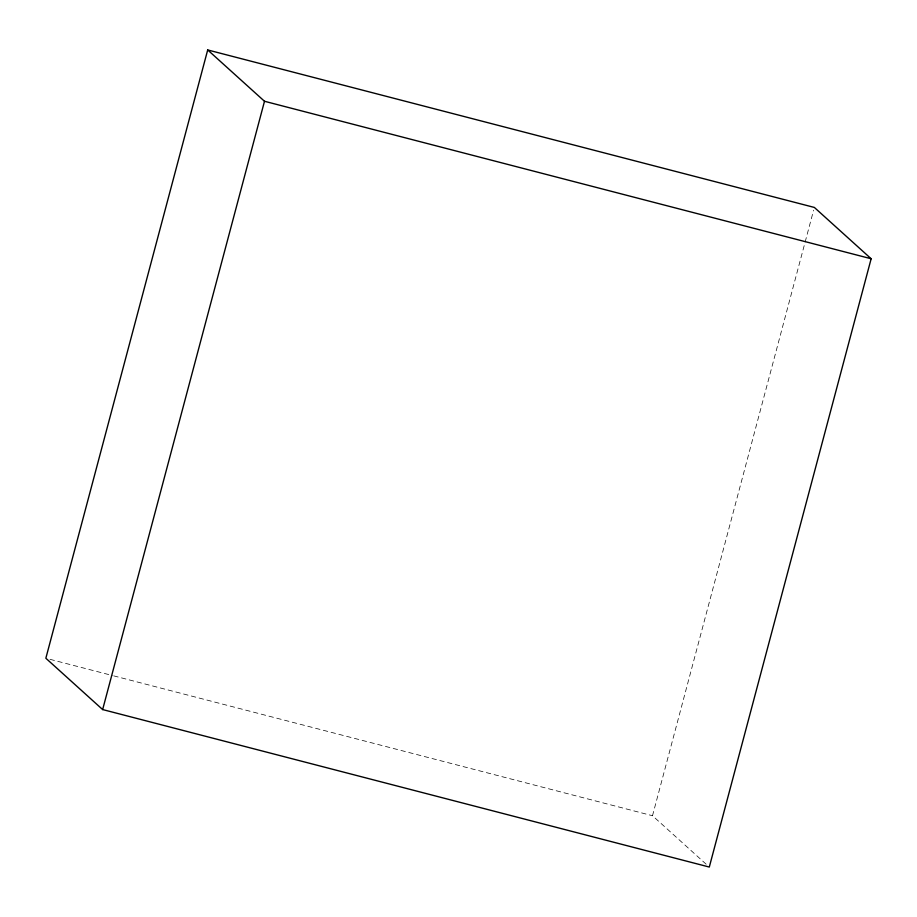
<?xml version="1.0" encoding="UTF-8"?>
<svg xmlns="http://www.w3.org/2000/svg" width="917" height="917" viewBox="0 0 917 917"><rect width="100%" height="100%" fill="white"/><g stroke="black" fill="none" stroke-linecap="round" stroke-linejoin="round"><path stroke-width="0.69" stroke-dasharray="4.58 3.44" d="M706.147 864.192L652.503 815.729L804.782 243.383M805.149 242.008L813.608 210.211M49.999 659.323L112.332 675.497M113.719 675.863L652.503 815.729"/><path stroke-width="1.38" d="M207.7 49.954L45.85 658.246L102.647 709.563L709.299 867.046L871.15 258.754L814.353 207.437L207.7 49.954L264.497 101.271L871.15 258.754M102.647 709.563L264.497 101.271"/></g></svg>
